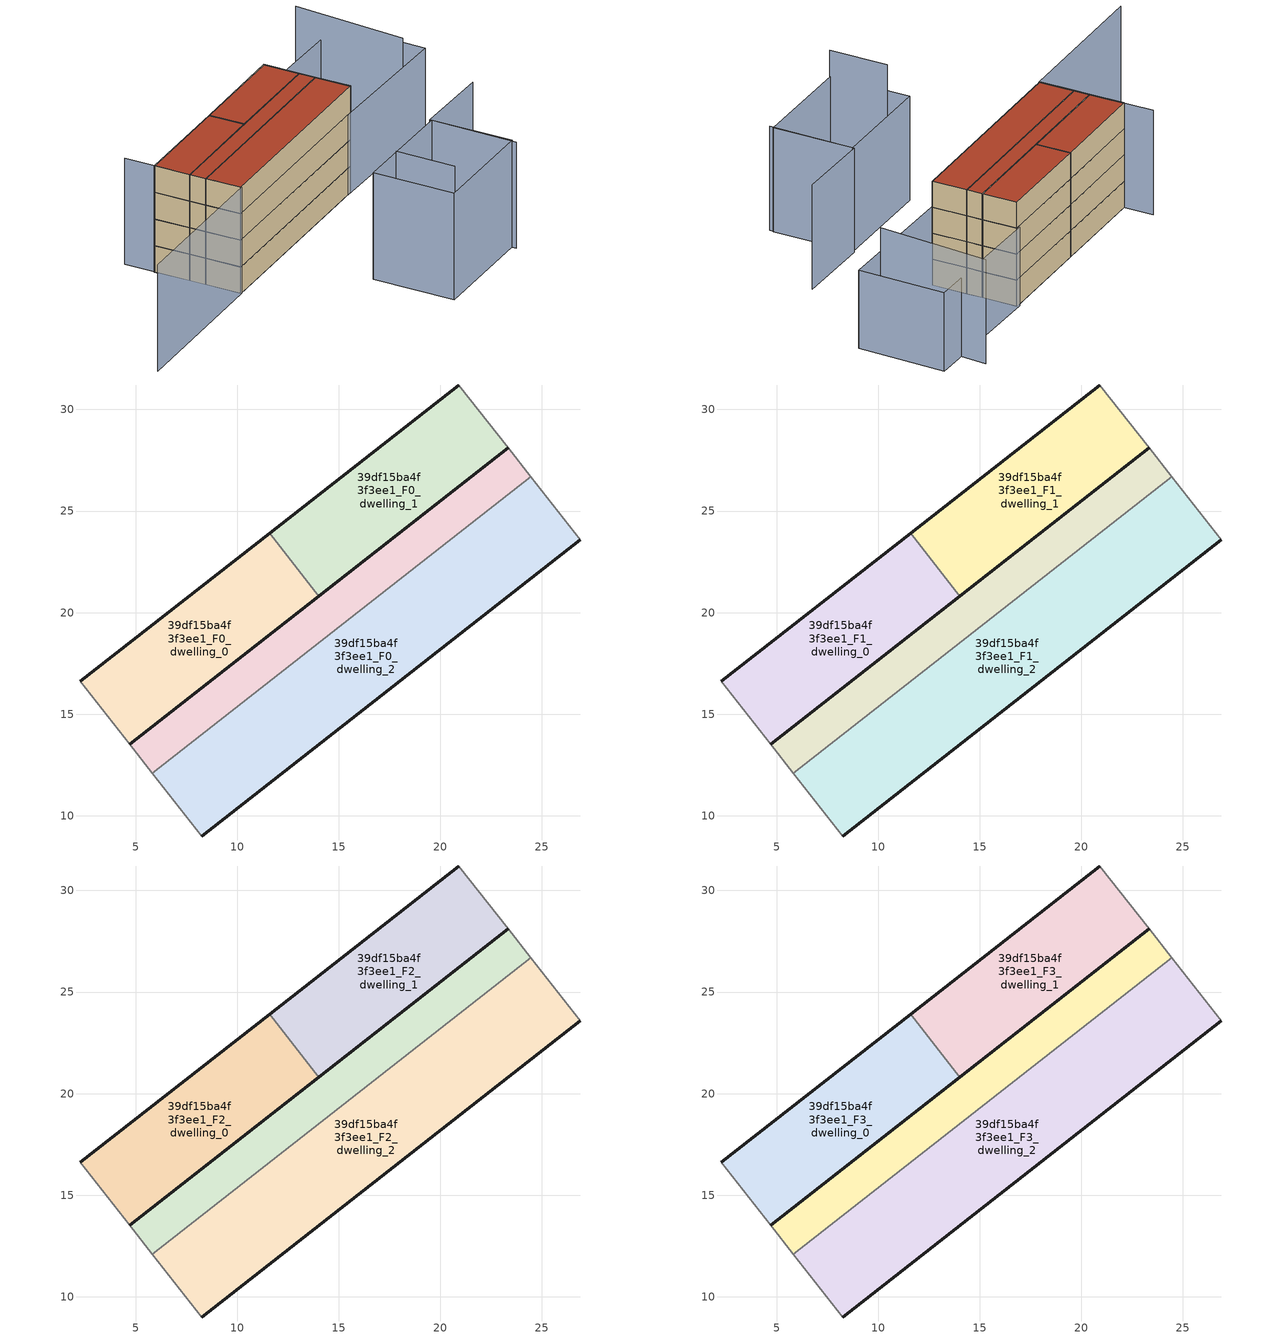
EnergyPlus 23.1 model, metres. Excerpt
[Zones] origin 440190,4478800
39df15ba4f3f3ee1_F0_dwelling_0
 floor ground (EU_floor_Construction): 14.03,20.82 11.6,23.92 2.29,16.62 4.72,13.53 z0
 wall outside (EU_wall_Construction): 14.03,20.82 4.72,13.53 / 2.29,16.62 11.6,23.92 z0:3
 wall adiabatic (EU_wall_Construction): 4.72,13.53 2.29,16.62 z0:3
 wall to 39df15ba4f3f3ee1_F0_dwelling_1 (EU_wall_Construction): 11.6,23.92 14.03,20.82 z0:3
39df15ba4f3f3ee1_F0_dwelling_1
 floor ground (EU_floor_Construction): 23.34,28.11 20.92,31.21 11.6,23.92 14.03,20.82 z0
 wall outside (EU_wall_Construction): 23.34,28.11 14.03,20.82 / 11.6,23.92 20.92,31.21 z0:3
 wall adiabatic (EU_wall_Construction): 20.92,31.21 23.34,28.11 z0:3
39df15ba4f3f3ee1_F0_dwelling_2
 floor ground (EU_floor_Construction): 26.88,23.59 24.45,26.69 5.82,12.11 8.25,9.01 z0
 wall outside (EU_wall_Construction): 26.88,23.59 8.25,9.01 z0:3
 wall to 39df15ba4f3f3ee1_F0_circulation (EU_wall_Construction): 5.82,12.11 24.45,26.69 z0:3
 wall adiabatic (EU_wall_Construction): 24.45,26.69 26.88,23.59 / 8.25,9.01 5.82,12.11 z0:3
39df15ba4f3f3ee1_F0_circulation
 floor ground (EU_floor_Construction): 24.45,26.69 23.34,28.11 4.71,13.53 5.82,12.11 z0
 wall outside (EU_wall_Construction): 4.71,13.53 23.34,28.11 z0:3
 wall adiabatic (EU_wall_Construction): 5.82,12.11 4.71,13.53 / 23.34,28.11 24.45,26.69 z0:3
39df15ba4f3f3ee1_F1_dwelling_0
 floor to 39df15ba4f3f3ee1_F0_dwelling_0 (EU_floor_Construction): 14.03,20.82 11.6,23.92 2.29,16.62 4.72,13.53 z3
 wall outside (EU_wall_Construction): 14.03,20.82 4.72,13.53 / 2.29,16.62 11.6,23.92 z3:6
 wall adiabatic (EU_wall_Construction): 4.72,13.53 2.29,16.62 z3:6
 wall to 39df15ba4f3f3ee1_F1_dwelling_1 (EU_wall_Construction): 11.6,23.92 14.03,20.82 z3:6
39df15ba4f3f3ee1_F1_dwelling_1
 floor to 39df15ba4f3f3ee1_F0_dwelling_1 (EU_floor_Construction): 23.34,28.11 20.92,31.21 11.6,23.92 14.03,20.82 z3
 wall outside (EU_wall_Construction): 23.34,28.11 14.03,20.82 / 11.6,23.92 20.92,31.21 z3:6
 wall adiabatic (EU_wall_Construction): 20.92,31.21 23.34,28.11 z3:6
39df15ba4f3f3ee1_F1_dwelling_2
 floor to 39df15ba4f3f3ee1_F0_dwelling_2 (EU_floor_Construction): 26.88,23.59 24.45,26.69 5.82,12.11 8.25,9.01 z3
 wall outside (EU_wall_Construction): 26.88,23.59 8.25,9.01 z3:6
 wall to 39df15ba4f3f3ee1_F1_circulation (EU_wall_Construction): 5.82,12.11 24.45,26.69 z3:6
 wall adiabatic (EU_wall_Construction): 24.45,26.69 26.88,23.59 / 8.25,9.01 5.82,12.11 z3:6
39df15ba4f3f3ee1_F1_circulation
 floor to 39df15ba4f3f3ee1_F0_circulation (EU_floor_Construction): 24.45,26.69 23.34,28.11 4.71,13.53 5.82,12.11 z3
 wall outside (EU_wall_Construction): 4.71,13.53 23.34,28.11 z3:6
 wall adiabatic (EU_wall_Construction): 5.82,12.11 4.71,13.53 / 23.34,28.11 24.45,26.69 z3:6
39df15ba4f3f3ee1_F2_dwelling_0
 floor to 39df15ba4f3f3ee1_F1_dwelling_0 (EU_floor_Construction): 14.03,20.82 11.6,23.92 2.29,16.62 4.72,13.53 z6
 wall outside (EU_wall_Construction): 14.03,20.82 4.72,13.53 / 2.29,16.62 11.6,23.92 z6:9
 wall adiabatic (EU_wall_Construction): 4.72,13.53 2.29,16.62 z6:9
 wall to 39df15ba4f3f3ee1_F2_dwelling_1 (EU_wall_Construction): 11.6,23.92 14.03,20.82 z6:9
39df15ba4f3f3ee1_F2_dwelling_1
 floor to 39df15ba4f3f3ee1_F1_dwelling_1 (EU_floor_Construction): 23.34,28.11 20.92,31.21 11.6,23.92 14.03,20.82 z6
 wall outside (EU_wall_Construction): 23.34,28.11 14.03,20.82 / 11.6,23.92 20.92,31.21 z6:9
 wall adiabatic (EU_wall_Construction): 20.92,31.21 23.34,28.11 z6:9
39df15ba4f3f3ee1_F2_dwelling_2
 floor to 39df15ba4f3f3ee1_F1_dwelling_2 (EU_floor_Construction): 26.88,23.59 24.45,26.69 5.82,12.11 8.25,9.01 z6
 wall outside (EU_wall_Construction): 26.88,23.59 8.25,9.01 z6:9
 wall to 39df15ba4f3f3ee1_F2_circulation (EU_wall_Construction): 5.82,12.11 24.45,26.69 z6:9
 wall adiabatic (EU_wall_Construction): 24.45,26.69 26.88,23.59 / 8.25,9.01 5.82,12.11 z6:9
39df15ba4f3f3ee1_F2_circulation
 floor to 39df15ba4f3f3ee1_F1_circulation (EU_floor_Construction): 24.45,26.69 23.34,28.11 4.71,13.53 5.82,12.11 z6
 wall outside (EU_wall_Construction): 4.71,13.53 23.34,28.11 z6:9
 wall adiabatic (EU_wall_Construction): 5.82,12.11 4.71,13.53 / 23.34,28.11 24.45,26.69 z6:9
39df15ba4f3f3ee1_F3_dwelling_0
 floor to 39df15ba4f3f3ee1_F2_dwelling_0 (EU_floor_Construction): 14.03,20.82 11.6,23.92 2.29,16.62 4.72,13.53 z9
 wall outside (EU_wall_Construction): 14.03,20.82 4.72,13.53 / 2.29,16.62 11.6,23.92 z9:12
 wall adiabatic (EU_wall_Construction): 4.72,13.53 2.29,16.62 z9:12
 wall to 39df15ba4f3f3ee1_F3_dwelling_1 (EU_wall_Construction): 11.6,23.92 14.03,20.82 z9:12
 roof outside (EU_roof_Construction): 11.6,23.92 14.03,20.82 4.72,13.53 2.29,16.62 z12
39df15ba4f3f3ee1_F3_dwelling_1
 floor to 39df15ba4f3f3ee1_F2_dwelling_1 (EU_floor_Construction): 23.34,28.11 20.92,31.21 11.6,23.92 14.03,20.82 z9
 wall outside (EU_wall_Construction): 23.34,28.11 14.03,20.82 / 11.6,23.92 20.92,31.21 z9:12
 wall adiabatic (EU_wall_Construction): 20.92,31.21 23.34,28.11 z9:12
 roof outside (EU_roof_Construction): 20.92,31.21 23.34,28.11 14.03,20.82 11.6,23.92 z12
39df15ba4f3f3ee1_F3_dwelling_2
 floor to 39df15ba4f3f3ee1_F2_dwelling_2 (EU_floor_Construction): 26.88,23.59 24.45,26.69 5.82,12.11 8.25,9.01 z9
 wall outside (EU_wall_Construction): 26.88,23.59 8.25,9.01 z9:12
 wall to 39df15ba4f3f3ee1_F3_circulation (EU_wall_Construction): 5.82,12.11 24.45,26.69 z9:12
 wall adiabatic (EU_wall_Construction): 24.45,26.69 26.88,23.59 / 8.25,9.01 5.82,12.11 z9:12
 roof outside (EU_roof_Construction): 24.45,26.69 26.88,23.59 8.25,9.01 5.82,12.11 z12
39df15ba4f3f3ee1_F3_circulation
 floor to 39df15ba4f3f3ee1_F2_circulation (EU_floor_Construction): 24.45,26.69 23.34,28.11 4.71,13.53 5.82,12.11 z9
 wall outside (EU_wall_Construction): 4.71,13.53 23.34,28.11 z9:12
 wall adiabatic (EU_wall_Construction): 5.82,12.11 4.71,13.53 / 23.34,28.11 24.45,26.69 z9:12
 roof outside (EU_roof_Construction): 23.34,28.11 24.45,26.69 5.82,12.11 4.71,13.53 z12
shading: 23.04,4.36 27.06,-0.86 z0:15; 0.31,19.3 8.35,9.03 / 8.35,9.03 -5.9,-2.14 / 36.95,6.16 31.11,13.98 / 31.11,13.98 38.2,19.27 / 35.67,30.38 28.82,40.91 / 36.75,6.63 26.94,-0.9 / 26.94,-0.9 21.43,6.28 / 21.43,6.28 31.24,13.81 / 31.24,13.81 36.75,6.63 z0:12; 20.6,31.14 33.27,40.54 / 33.27,40.54 39.15,32.62 / 39.15,32.62 26.48,23.21 / 26.48,23.21 20.6,31.14 z0:9
[Building]
EU S2 Campaign: North Axis=0; Terrain=City; Solar Distribution=FullExterior
[Site:Location]
Madrid: Latitude=40.5; Longitude=-3.5; Time Zone=1; Elevation=609
[SizingPeriod:WeatherFileDays]
AnnualSizingPeriod: Begin Month=1; Begin Day of Month=1; End Month=12; End Day of Month=31; Day of Week for Start Day=Monday; Use Weather File Daylight Saving Period=No; Use Weather File Rain and Snow Indicators=No
[MATERIAL]
EU_InternalMass_Material: Roughness=MediumRough; Thickness=0.1; Conductivity=1; Density=1800; Specific Heat=900; Thermal Absorptance=0.9; Solar Absorptance=0.7; Visible Absorptance=0.7
[MATERIAL:NOMASS] Roughness=MediumRough; Thermal Absorptance=0.9; Solar Absorptance=0.7; Visible Absorptance=0.7
Name | Thermal Resistance
EU_wall_NoMass | 1.60022
EU_roof_NoMass | 1.57597
EU_floor_NoMass | 0.470652
[CONSTRUCTION]
EU_wall_Construction: EU_wall_NoMass
EU_roof_Construction: EU_roof_NoMass
EU_floor_Construction: EU_floor_NoMass
EU_InternalMass_Construction: EU_InternalMass_Material
[ZONE] Type=1; Multiplier=1; Ceiling Height=autocalculate; Floor Area=autocalculate; Part of Total Floor Area=Yes
Name | Volume
39df15ba4f3f3ee1_F0_dwelling_0; 39df15ba4f3f3ee1_F1_dwelling_0; 39df15ba4f3f3ee1_F2_dwelling_0; 39df15ba4f3f3ee1_F3_dwelling_0; 39df15ba4f3f3ee1_F0_dwelling_1; 39df15ba4f3f3ee1_F1_dwelling_1; 39df15ba4f3f3ee1_F2_dwelling_1; 39df15ba4f3f3ee1_F3_dwelling_1 | 139.649
39df15ba4f3f3ee1_F0_dwelling_2; 39df15ba4f3f3ee1_F1_dwelling_2; 39df15ba4f3f3ee1_F2_dwelling_2; 39df15ba4f3f3ee1_F3_dwelling_2 | 279.263
39df15ba4f3f3ee1_F0_circulation; 39df15ba4f3f3ee1_F1_circulation; 39df15ba4f3f3ee1_F2_circulation; 39df15ba4f3f3ee1_F3_circulation | 127.799
[INTERNALMASS] Construction=EU_InternalMass_Construction
Name | Zone or ZoneList | Surface Area
39df15ba4f3f3ee1_F0_dwelling_0_EU_InternalMass | 39df15ba4f3f3ee1_F0_dwelling_0 | 46.5493
39df15ba4f3f3ee1_F0_dwelling_1_EU_InternalMass | 39df15ba4f3f3ee1_F0_dwelling_1 | 46.5493
39df15ba4f3f3ee1_F0_dwelling_2_EU_InternalMass | 39df15ba4f3f3ee1_F0_dwelling_2 | 93.1026
39df15ba4f3f3ee1_F1_dwelling_0_EU_InternalMass | 39df15ba4f3f3ee1_F1_dwelling_0 | 46.5493
39df15ba4f3f3ee1_F1_dwelling_1_EU_InternalMass | 39df15ba4f3f3ee1_F1_dwelling_1 | 46.5493
39df15ba4f3f3ee1_F1_dwelling_2_EU_InternalMass | 39df15ba4f3f3ee1_F1_dwelling_2 | 93.1026
39df15ba4f3f3ee1_F2_dwelling_0_EU_InternalMass | 39df15ba4f3f3ee1_F2_dwelling_0 | 46.5493
39df15ba4f3f3ee1_F2_dwelling_1_EU_InternalMass | 39df15ba4f3f3ee1_F2_dwelling_1 | 46.5493
39df15ba4f3f3ee1_F2_dwelling_2_EU_InternalMass | 39df15ba4f3f3ee1_F2_dwelling_2 | 93.1026
39df15ba4f3f3ee1_F3_dwelling_0_EU_InternalMass | 39df15ba4f3f3ee1_F3_dwelling_0 | 46.5493
39df15ba4f3f3ee1_F3_dwelling_1_EU_InternalMass | 39df15ba4f3f3ee1_F3_dwelling_1 | 46.5493
39df15ba4f3f3ee1_F3_dwelling_2_EU_InternalMass | 39df15ba4f3f3ee1_F3_dwelling_2 | 93.1026
[OTHEREQUIPMENT] Fuel Type=Electricity; Design Level Calculation Method=Watts/Area; Power per Zone Floor Area=1; Fraction Latent=0; Fraction Radiant=0; Fraction Lost=0; Carbon Dioxide Generation Rate=0; EndUse Subcategory=EU_Step8_InternalGains
Name | Zone or ZoneList or Space or SpaceList | Schedule
EU_Step8_InternalGain_39df15ba4f3f3ee1_F0_dwelling_0_f000 | 39df15ba4f3f3ee1_F0_dwelling_0 | EU_Step8_GainSchedule_39df15ba4f3f3ee1_F0_dwelling_0_f000
EU_Step8_InternalGain_39df15ba4f3f3ee1_F0_dwelling_1_f000 | 39df15ba4f3f3ee1_F0_dwelling_1 | EU_Step8_GainSchedule_39df15ba4f3f3ee1_F0_dwelling_1_f000
EU_Step8_InternalGain_39df15ba4f3f3ee1_F0_dwelling_2_f000 | 39df15ba4f3f3ee1_F0_dwelling_2 | EU_Step8_GainSchedule_39df15ba4f3f3ee1_F0_dwelling_2_f000
EU_Step8_InternalGain_39df15ba4f3f3ee1_F1_dwelling_0_f000 | 39df15ba4f3f3ee1_F1_dwelling_0 | EU_Step8_GainSchedule_39df15ba4f3f3ee1_F1_dwelling_0_f000
EU_Step8_InternalGain_39df15ba4f3f3ee1_F1_dwelling_1_f000 | 39df15ba4f3f3ee1_F1_dwelling_1 | EU_Step8_GainSchedule_39df15ba4f3f3ee1_F1_dwelling_1_f000
EU_Step8_InternalGain_39df15ba4f3f3ee1_F1_dwelling_2_f000 | 39df15ba4f3f3ee1_F1_dwelling_2 | EU_Step8_GainSchedule_39df15ba4f3f3ee1_F1_dwelling_2_f000
EU_Step8_InternalGain_39df15ba4f3f3ee1_F2_dwelling_0_f000 | 39df15ba4f3f3ee1_F2_dwelling_0 | EU_Step8_GainSchedule_39df15ba4f3f3ee1_F2_dwelling_0_f000
EU_Step8_InternalGain_39df15ba4f3f3ee1_F2_dwelling_1_f000 | 39df15ba4f3f3ee1_F2_dwelling_1 | EU_Step8_GainSchedule_39df15ba4f3f3ee1_F2_dwelling_1_f000
EU_Step8_InternalGain_39df15ba4f3f3ee1_F2_dwelling_2_f000 | 39df15ba4f3f3ee1_F2_dwelling_2 | EU_Step8_GainSchedule_39df15ba4f3f3ee1_F2_dwelling_2_f000
EU_Step8_InternalGain_39df15ba4f3f3ee1_F3_dwelling_0_f000 | 39df15ba4f3f3ee1_F3_dwelling_0 | EU_Step8_GainSchedule_39df15ba4f3f3ee1_F3_dwelling_0_f000
EU_Step8_InternalGain_39df15ba4f3f3ee1_F3_dwelling_1_f000 | 39df15ba4f3f3ee1_F3_dwelling_1 | EU_Step8_GainSchedule_39df15ba4f3f3ee1_F3_dwelling_1_f000
EU_Step8_InternalGain_39df15ba4f3f3ee1_F3_dwelling_2_f000 | 39df15ba4f3f3ee1_F3_dwelling_2 | EU_Step8_GainSchedule_39df15ba4f3f3ee1_F3_dwelling_2_f000
[ZONEINFILTRATION:DESIGNFLOWRATE] Schedule=EU_AlwaysOn; Design Flow Rate Calculation Method=Flow/Area; Flow Rate per Floor Area=0.0005; Constant Term Coefficient=1; Temperature Term Coefficient=0; Velocity Term Coefficient=0; Velocity Squared Term Coefficient=0
Name | Zone or ZoneList or Space or SpaceList
EU_Circulation_Infiltration_39df15ba4f3f3ee1_F0_circulation | 39df15ba4f3f3ee1_F0_circulation
EU_Circulation_Infiltration_39df15ba4f3f3ee1_F1_circulation | 39df15ba4f3f3ee1_F1_circulation
EU_Circulation_Infiltration_39df15ba4f3f3ee1_F2_circulation | 39df15ba4f3f3ee1_F2_circulation
EU_Circulation_Infiltration_39df15ba4f3f3ee1_F3_circulation | 39df15ba4f3f3ee1_F3_circulation
[ZONEVENTILATION:DESIGNFLOWRATE] Schedule=EU_AlwaysOn; Design Flow Rate Calculation Method=AirChanges/Hour; Air Changes per Hour=0.480704; Ventilation Type=Natural; Fan Pressure Rise=0; Fan Total Efficiency=1; Constant Term Coefficient=1; Temperature Term Coefficient=0; Velocity Term Coefficient=0; Velocity Squared Term Coefficient=0; Minimum Indoor Temperature=-100; Maximum Indoor Temperature=100; Delta Temperature=-100; Minimum Outdoor Temperature=-100; Maximum Outdoor Temperature=100; Maximum Wind Speed=40
Name | Zone or ZoneList or Space or SpaceList
EU_ConstantAir_39df15ba4f3f3ee1_F0_dwelling_0 | 39df15ba4f3f3ee1_F0_dwelling_0
EU_ConstantAir_39df15ba4f3f3ee1_F0_dwelling_1 | 39df15ba4f3f3ee1_F0_dwelling_1
EU_ConstantAir_39df15ba4f3f3ee1_F0_dwelling_2 | 39df15ba4f3f3ee1_F0_dwelling_2
EU_ConstantAir_39df15ba4f3f3ee1_F1_dwelling_0 | 39df15ba4f3f3ee1_F1_dwelling_0
EU_ConstantAir_39df15ba4f3f3ee1_F1_dwelling_1 | 39df15ba4f3f3ee1_F1_dwelling_1
EU_ConstantAir_39df15ba4f3f3ee1_F1_dwelling_2 | 39df15ba4f3f3ee1_F1_dwelling_2
EU_ConstantAir_39df15ba4f3f3ee1_F2_dwelling_0 | 39df15ba4f3f3ee1_F2_dwelling_0
EU_ConstantAir_39df15ba4f3f3ee1_F2_dwelling_1 | 39df15ba4f3f3ee1_F2_dwelling_1
EU_ConstantAir_39df15ba4f3f3ee1_F2_dwelling_2 | 39df15ba4f3f3ee1_F2_dwelling_2
EU_ConstantAir_39df15ba4f3f3ee1_F3_dwelling_0 | 39df15ba4f3f3ee1_F3_dwelling_0
EU_ConstantAir_39df15ba4f3f3ee1_F3_dwelling_1 | 39df15ba4f3f3ee1_F3_dwelling_1
EU_ConstantAir_39df15ba4f3f3ee1_F3_dwelling_2 | 39df15ba4f3f3ee1_F3_dwelling_2
[HVACTEMPLATE:THERMOSTAT] Constant Heating Setpoint=20; Constant Cooling Setpoint=50
EU_HeatOnly_39df15ba4f3f3ee1_F0_dwelling_0; EU_HeatOnly_39df15ba4f3f3ee1_F0_dwelling_1; EU_HeatOnly_39df15ba4f3f3ee1_F0_dwelling_2; EU_HeatOnly_39df15ba4f3f3ee1_F1_dwelling_0; EU_HeatOnly_39df15ba4f3f3ee1_F1_dwelling_1; EU_HeatOnly_39df15ba4f3f3ee1_F1_dwelling_2; EU_HeatOnly_39df15ba4f3f3ee1_F2_dwelling_0; EU_HeatOnly_39df15ba4f3f3ee1_F2_dwelling_1; EU_HeatOnly_39df15ba4f3f3ee1_F2_dwelling_2; EU_HeatOnly_39df15ba4f3f3ee1_F3_dwelling_0; EU_HeatOnly_39df15ba4f3f3ee1_F3_dwelling_1; EU_HeatOnly_39df15ba4f3f3ee1_F3_dwelling_2
[HVACTEMPLATE:ZONE:IDEALLOADSAIRSYSTEM] System Availability Schedule=EU_AlwaysOn; Maximum Heating Supply Air Temperature=50; Minimum Cooling Supply Air Temperature=13; Maximum Heating Supply Air Humidity Ratio=0.0156; Minimum Cooling Supply Air Humidity Ratio=0.0077; Heating Limit=NoLimit; Cooling Limit=NoLimit; Heating Availability Schedule=EU_AlwaysOn; Cooling Availability Schedule=EU_CoolingOff; Dehumidification Control Type=ConstantSensibleHeatRatio; Cooling Sensible Heat Ratio=0.7; Dehumidification Setpoint=60; Humidification Control Type=None; Humidification Setpoint=30; Outdoor Air Method=None; Outdoor Air Flow Rate per Person=0.00944; Outdoor Air Flow Rate per Zone Floor Area=0; Outdoor Air Flow Rate per Zone=0; Demand Controlled Ventilation Type=None; Outdoor Air Economizer Type=NoEconomizer; Heat Recovery Type=None; Sensible Heat Recovery Effectiveness=0.7; Latent Heat Recovery Effectiveness=0.65
Name | Template Thermostat
39df15ba4f3f3ee1_F0_dwelling_0 | EU_HeatOnly_39df15ba4f3f3ee1_F0_dwelling_0
39df15ba4f3f3ee1_F0_dwelling_1 | EU_HeatOnly_39df15ba4f3f3ee1_F0_dwelling_1
39df15ba4f3f3ee1_F0_dwelling_2 | EU_HeatOnly_39df15ba4f3f3ee1_F0_dwelling_2
39df15ba4f3f3ee1_F1_dwelling_0 | EU_HeatOnly_39df15ba4f3f3ee1_F1_dwelling_0
39df15ba4f3f3ee1_F1_dwelling_1 | EU_HeatOnly_39df15ba4f3f3ee1_F1_dwelling_1
39df15ba4f3f3ee1_F1_dwelling_2 | EU_HeatOnly_39df15ba4f3f3ee1_F1_dwelling_2
39df15ba4f3f3ee1_F2_dwelling_0 | EU_HeatOnly_39df15ba4f3f3ee1_F2_dwelling_0
39df15ba4f3f3ee1_F2_dwelling_1 | EU_HeatOnly_39df15ba4f3f3ee1_F2_dwelling_1
39df15ba4f3f3ee1_F2_dwelling_2 | EU_HeatOnly_39df15ba4f3f3ee1_F2_dwelling_2
39df15ba4f3f3ee1_F3_dwelling_0 | EU_HeatOnly_39df15ba4f3f3ee1_F3_dwelling_0
39df15ba4f3f3ee1_F3_dwelling_1 | EU_HeatOnly_39df15ba4f3f3ee1_F3_dwelling_1
39df15ba4f3f3ee1_F3_dwelling_2 | EU_HeatOnly_39df15ba4f3f3ee1_F3_dwelling_2
[SIZING:ZONE] Zone Cooling Design Supply Air Temperature Input Method=SupplyAirTemperature; Zone Cooling Design Supply Air Temperature=13; Zone Heating Design Supply Air Temperature Input Method=SupplyAirTemperature; Zone Heating Design Supply Air Temperature=50; Zone Cooling Design Supply Air Humidity Ratio=0.008; Zone Heating Design Supply Air Humidity Ratio=0.008; Cooling Design Air Flow Method=DesignDay; Cooling Design Air Flow Rate=0; Cooling Minimum Air Flow per Zone Floor Area=0.000762; Cooling Minimum Air Flow=0; Cooling Minimum Air Flow Fraction=0.2; Heating Design Air Flow Method=DesignDay; Heating Design Air Flow Rate=0; Heating Maximum Air Flow per Zone Floor Area=0.002032; Heating Maximum Air Flow=0.141576; Heating Maximum Air Flow Fraction=0.3; Account for Dedicated Outdoor Air System=No; Dedicated Outdoor Air System Control Strategy=NeutralSupplyAir; Dedicated Outdoor Air Low Setpoint Temperature for Design=autosize; Dedicated Outdoor Air High Setpoint Temperature for Design=autosize; Zone Load Sizing Method=Sensible Load Only No Latent Load; Zone Latent Cooling Design Supply Air Humidity Ratio Input Method=HumidityRatioDifference; Zone Cooling Design Supply Air Humidity Ratio Difference=0.005; Zone Latent Heating Design Supply Air Humidity Ratio Input Method=HumidityRatioDifference; Zone Humidification Design Supply Air Humidity Ratio Difference=0.005
39df15ba4f3f3ee1_F0_dwelling_0; 39df15ba4f3f3ee1_F0_dwelling_1; 39df15ba4f3f3ee1_F0_dwelling_2; 39df15ba4f3f3ee1_F1_dwelling_0; 39df15ba4f3f3ee1_F1_dwelling_1; 39df15ba4f3f3ee1_F1_dwelling_2; 39df15ba4f3f3ee1_F2_dwelling_0; 39df15ba4f3f3ee1_F2_dwelling_1; 39df15ba4f3f3ee1_F2_dwelling_2; 39df15ba4f3f3ee1_F3_dwelling_0; 39df15ba4f3f3ee1_F3_dwelling_1; 39df15ba4f3f3ee1_F3_dwelling_2
[SCHEDULE:CONSTANT]
Name | Hourly Value
EU_AlwaysOn | 1
EU_CoolingOff | 0
[SCHEDULE:FILE] Column Number=1; Rows to Skip at Top=0; Number of Hours of Data=8760; Column Separator=Comma; Interpolate to Timestep=No; Minutes per Item=60; Adjust Schedule for Daylight Savings=Yes
Name | File
EU_Step8_GainSchedule_39df15ba4f3f3ee1_F0_dwelling_0_f000 | ../../schedules/39df15ba4f3f3ee1/39df15ba4f3f3ee1_F0_dwelling_0_f000_gain.csv
EU_Step8_GainSchedule_39df15ba4f3f3ee1_F0_dwelling_1_f000 | ../../schedules/39df15ba4f3f3ee1/39df15ba4f3f3ee1_F0_dwelling_1_f000_gain.csv
EU_Step8_GainSchedule_39df15ba4f3f3ee1_F0_dwelling_2_f000 | ../../schedules/39df15ba4f3f3ee1/39df15ba4f3f3ee1_F0_dwelling_2_f000_gain.csv
EU_Step8_GainSchedule_39df15ba4f3f3ee1_F1_dwelling_0_f000 | ../../schedules/39df15ba4f3f3ee1/39df15ba4f3f3ee1_F1_dwelling_0_f000_gain.csv
EU_Step8_GainSchedule_39df15ba4f3f3ee1_F1_dwelling_1_f000 | ../../schedules/39df15ba4f3f3ee1/39df15ba4f3f3ee1_F1_dwelling_1_f000_gain.csv
EU_Step8_GainSchedule_39df15ba4f3f3ee1_F1_dwelling_2_f000 | ../../schedules/39df15ba4f3f3ee1/39df15ba4f3f3ee1_F1_dwelling_2_f000_gain.csv
EU_Step8_GainSchedule_39df15ba4f3f3ee1_F2_dwelling_0_f000 | ../../schedules/39df15ba4f3f3ee1/39df15ba4f3f3ee1_F2_dwelling_0_f000_gain.csv
EU_Step8_GainSchedule_39df15ba4f3f3ee1_F2_dwelling_1_f000 | ../../schedules/39df15ba4f3f3ee1/39df15ba4f3f3ee1_F2_dwelling_1_f000_gain.csv
EU_Step8_GainSchedule_39df15ba4f3f3ee1_F2_dwelling_2_f000 | ../../schedules/39df15ba4f3f3ee1/39df15ba4f3f3ee1_F2_dwelling_2_f000_gain.csv
EU_Step8_GainSchedule_39df15ba4f3f3ee1_F3_dwelling_0_f000 | ../../schedules/39df15ba4f3f3ee1/39df15ba4f3f3ee1_F3_dwelling_0_f000_gain.csv
EU_Step8_GainSchedule_39df15ba4f3f3ee1_F3_dwelling_1_f000 | ../../schedules/39df15ba4f3f3ee1/39df15ba4f3f3ee1_F3_dwelling_1_f000_gain.csv
EU_Step8_GainSchedule_39df15ba4f3f3ee1_F3_dwelling_2_f000 | ../../schedules/39df15ba4f3f3ee1/39df15ba4f3f3ee1_F3_dwelling_2_f000_gain.csv
